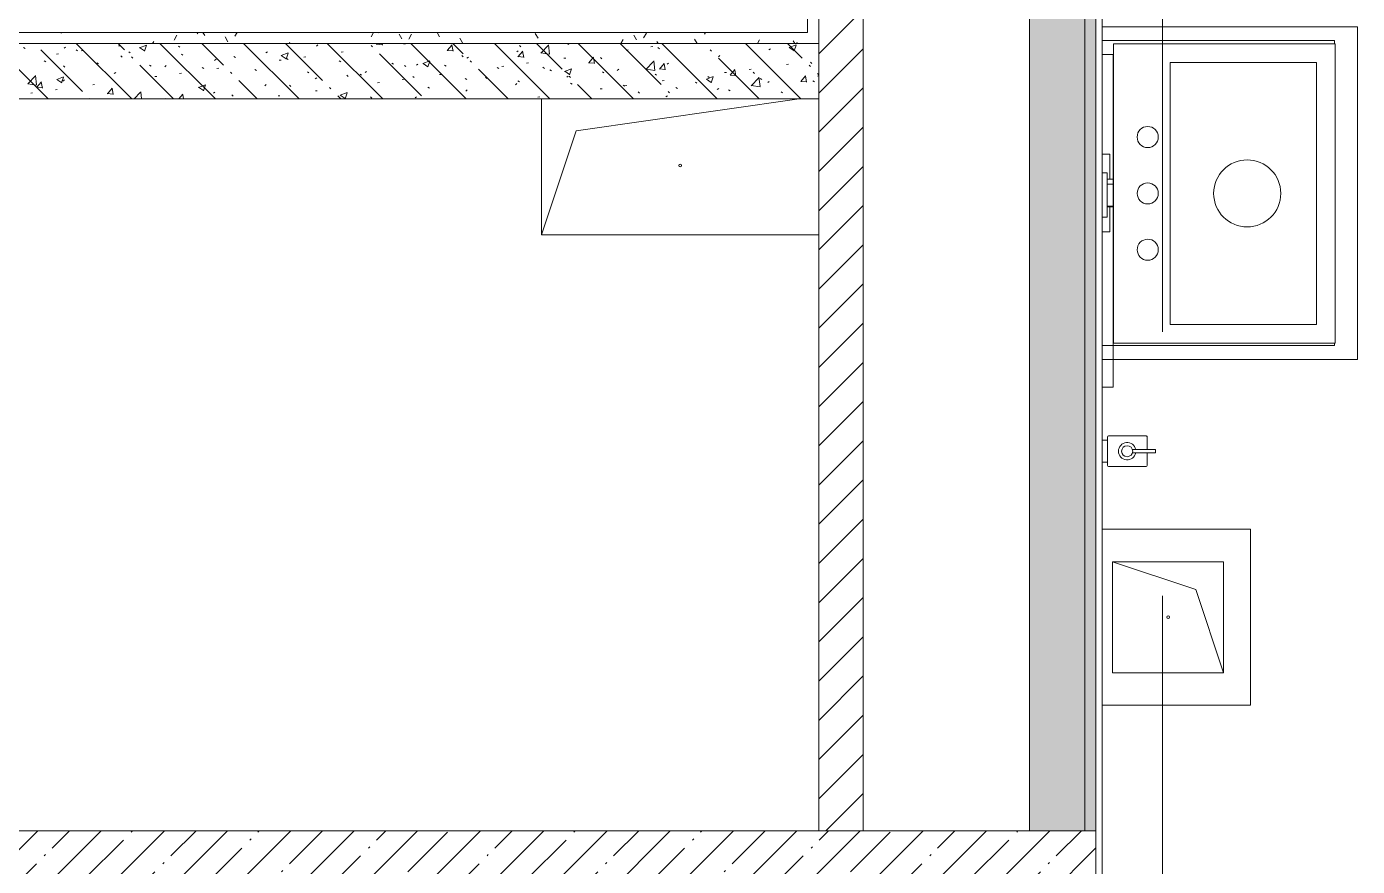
# Model space of a CAD drawing. Header units: millimetres. Extents: x 35147 to 231677, y -8553 to 29000.
# Drawn here: x 68512 to 70911, y 3916 to 5430 of the extents above; entities that cross this region are included whole.
import ezdxf

# ---------------------------------------------------------------- set-up
doc = ezdxf.new("R2010")
doc.units = ezdxf.units.MM
doc.linetypes.add('Осевая', pattern=[3175, 635, -476.25, 1587.5, -476.25])
for name, color, linetype, lineweight in [('A-DETL-GENF', 7, 'Continuous', 9), ('A-GENM', 7, 'Continuous', 9), ('A-WALL', 7, 'Continuous', 9), ('I-WALL', 7, 'Continuous', 9), ('P-SANR-FIXT', 7, 'Continuous', 9), ('P-SANR-FIXT-1', 7, 'Continuous', 13), ('Оси-2', 7, 'Осевая', 9)]:
    doc.layers.add(name, color=color, linetype=linetype, lineweight=lineweight)
for name, color, linetype, lineweight, true_color in [('A-WALL-1', 7, 'Continuous', 9, 0x3c3c3c), ('A-WALL-FNSH-1', 7, 'Continuous', 9, 0x3c3c3c), ('I-FURN-1', 7, 'Continuous', 9, 0xf0f0f0)]:
    doc.layers.add(name, color=color, linetype=linetype, lineweight=lineweight, true_color=true_color)
pattern_1 = [(135, (0, 0), (-75.43415, -75.43415), [106.68, -17.78, 3.556, -17.78]), (135, (0, 75.39), (-75.43415, -75.43415), []), (50, (0, 0), (127.52922, -11.15758), [13.335, -146.685]), (355, (0, 0), (-24.66966, 133.74002), [10.668, -117.348]), (100.451, (10.63, -0.93), (102.85973, 122.58178), [11.333, -124.663]), (46.184, (0, 35.56), (189.75516, -29.43036), [20.002, -220.027]), (96.636, (15.81, 33.1), (166.1822, 173.1996), [17, -186.995]), (351.184, (0, 35.56), (166.18393, 173.1976), [16.002, -176.022]), (21, (17.78, 26.67), (106.13027, -71.58603), [13.335, -146.685]), (326, (17.78, 26.67), (43.26188, 128.93175), [10.668, -117.348]), (71.451, (26.62, 20.7), (149.39198, 57.34505), [11.333, -124.663]), (37.5, (0, 0), (2.162228, 59.188357), [3.353, -112.573, 3.353, -115.773, -117.792]), (37.5, (0, 0), (2.162228, 59.188357), [-235.052, 3.353, -114.44]), (7.5, (0, 0), (46.77386, 70.12615), [3.353, -64.567, 3.353, -109.906, -44.894]), (7.5, (0, 0), (46.77386, 70.12615), [-181.178, 3.353, -41.542]), (327.5, (-39.65, 0), (94.91367, -4.010093), [3.353, -41.097, 3.353, -135.331, -184.023]), (327.5, (-39.65, 0), (94.91367, -4.010093), [-183.134, 3.353, -180.67]), (317.5, (-57.43, 0), (103.69057, 17.79882), [3.353, -54.432, 3.353, -88.748, -130.683]), (317.5, (-57.43, 0), (103.69057, 17.79882), [-149.885, 3.353, -127.33])]
pattern_2 = [(0, (0, 0), (121.92, 30.48), [10.058, -81.382, 10.058, -81.382, -487.68]), (0, (0, 0), (121.92, 30.48), [-182.88, 10.058, -172.822, 10.058, -81.382, -213.36]), (0, (0, 0), (121.92, 30.48), [-457.2, 10.058, -50.902, 10.058, -142.342]), (120, (45.72, 15.24), (-87.356454, 90.345817), [10.058, -81.382, 10.058, -81.382, -487.68]), (120, (45.72, 15.24), (-87.356454, 90.345817), [-182.88, 10.058, -172.822, 10.058, -81.382, -213.36]), (120, (45.72, 15.24), (-87.356454, 90.345817), [-457.2, 10.058, -50.902, 10.058, -142.342]), (240, (60.96, 76.2), (-34.563546, -120.825817), [10.058, -81.382, 10.058, -81.382, -487.68]), (240, (60.96, 76.2), (-34.563546, -120.825817), [-182.88, 10.058, -172.822, 10.058, -81.382, -213.36]), (240, (60.96, 76.2), (-34.563546, -120.825817), [-457.2, 10.058, -50.902, 10.058, -142.342])]

# ---------------------------------------------------------------- blocks, each defined once
blk = doc.blocks.new('GM_Отверстие прямоугольное _в плите_ - Отверстие-21604341-План размещения напольных электротехнических лючков и розеток 2 этажа в осях 12-23')
at = {"layer": 'A-GENM'}
for p, q in [((-100, -100), (-100, 100)), ((-100, 100), (100, 100)), ((100, 100), (-100, 100)), ((-100, 100), (-100, -100)), ((-50, 50), (100, 100)), ((100, 100), (100, -100)), ((100, -100), (100, 100)), ((-100, -100), (-50, 50)), ((100, -100), (-100, -100)), ((-100, -100), (100, -100))]:
    blk.add_line(p, q, dxfattribs=at)
for start, end in [(360, 180), (180, 360)]:
    blk.add_arc((0, 0), 2.5, start, end, dxfattribs=at)
blk = doc.blocks.new('GM_Отверстие прямоугольное _в плите_ - Отверстие-21608348-План размещения напольных электротехнических лючков и розеток 2 этажа в осях 12-23')
at = {"layer": 'A-GENM'}
for p, q in [((-250, -125), (-250, 120)), ((-250, 120), (-250, -125)), ((-187.5, 62.5), (215, 120)), ((-250, -125), (-187.5, 62.5)), ((250, -125), (-250, -125)), ((-250, -125), (250, -125))]:
    blk.add_line(p, q, dxfattribs=at)
for start, end in [(360, 180), (180, 360)]:
    blk.add_arc((0, 0), 2.5, start, end, dxfattribs=at)
blk = doc.blocks.new('SND_2D_Раковина - 550х450-V53-План размещения напольных электротехнических лючков и розеток 2 этажа в осях 12-23')
at = {"layer": 'P-SANR-FIXT'}
for p, q in [((-275, 148.6), (-275, 129)), ((-275, 129), (-275, 148.6)), ((-70, 135), (-70, 148.6)), ((70, 135), (70, 148.6)), ((275, -270), (275, 148.6)), ((275, 148.6), (275, -270)), ((-275, 129), (-275, -270)), ((-275, -270), (-275, 129)), ((-25, 135), (-70, 135)), ((-25, 139.7), (-25, 129)), ((25, 129), (25, 139.7)), ((25.4, 135), (70, 135)), ((-275, -270), (-270.5, -270)), ((-270.5, -270), (-275, -270)), ((269.5, -270), (275, -270)), ((275, -270), (269.5, -270))]:
    blk.add_line(p, q, dxfattribs=at)
blk = doc.blocks.new('зеркало круглое600д - 1_22д зеркало круглое d600-30456177-План размещения напольных электротехнических лючков и розеток 2 этажа в осях 12-23')
at = {"layer": 'I-FURN-1'}
for p, q in [((-300, 0), (300, 0)), ((-282.7, 0), (-300, 0)), ((300, 0), (282.7, 0)), ((-300, 0), (-300, -20)), ((-300, -20), (300, -20)), ((300, -20), (-300, -20)), ((300, -20), (300, 0))]:
    blk.add_line(p, q, dxfattribs=at)
blk = doc.blocks.new('сифон - Для раковины-30610345-План размещения напольных электротехнических лючков и розеток 2 этажа в осях 12-23')
at = {"layer": 'P-SANR-FIXT'}
for p, q in [((200, 40), (191.1, 40)), ((191.1, 20), (191.1, 40)), ((200, 40), (200, 38.6)), ((200, 38.6), (200, 34.6)), ((200, 34.6), (200, 20)), ((191.1, 10.4), (191.1, 19.2)), ((191.1, -10.4), (191.1, 10.4)), ((200, 20), (200, 10.4)), ((200, 10.4), (200, 0)), ((200, 0), (200, -20)), ((191.1, -20), (191.1, -10.4)), ((191.1, -40), (191.1, -20)), ((200, -20), (200, -34.6)), ((191.1, -40), (200, -40)), ((200, -34.6), (200, -40))]:
    blk.add_line(p, q, dxfattribs=at)
at = {"layer": 'P-SANR-FIXT-1'}
for p, q in [((191.1, 20), (180.4, 20)), ((180.4, -20), (191.1, -20))]:
    blk.add_line(p, q, dxfattribs=at)
blk = doc.blocks.new('TOY_Диспансер мыло - Дозатор Elegance new 11654 019001 хром-30615784-План размещения напольных электротехнических лючков и розеток 2 этажа в осях 12-23')
at = {"layer": 'A-GENM'}
for p, q in [((97.5, -84.7), (97.5, -17)), ((99.5, -15), (105, -15)), ((105, -15), (105, -5.5)), ((145, -15), (105, -15)), ((145, -5.5), (145, -15)), ((145, -15), (150.5, -15)), ((152.5, -17), (152.5, -84.7)), ((122.2, -87.7), (122.2, -60.3)), ((127.9, -60.3), (127.9, -87.7)), ((122.2, -86.7), (99.5, -86.7)), ((122.2, -86.7), (102.9, -86.7)), ((122.2, -101.6), (122.2, -86.7)), ((146.9, -86.7), (127.9, -86.7)), ((127.9, -86.7), (127.9, -101.6)), ((150.5, -86.7), (127.9, -86.7)), ((127.9, -101.6), (122.2, -101.6))]:
    blk.add_line(p, q, dxfattribs=at)
blk.add_circle((125, -50.7), 10, dxfattribs=at)
for centre, radius, start, end in [((99.5, -17), 2, 90, 180), ((150.5, -17), 2, 0, 90), ((125, -50.7), 15.7, 280.635, 259.5647), ((99.5, -84.7), 2, 180, 270), ((150.5, -84.7), 2, 270, 0)]:
    blk.add_arc(centre, radius, start, end, dxfattribs=at)
blk = doc.blocks.new('Plumbing_Drainage_hansgrohe_56248XXX-RainDrain-Point-Complete-set-po - 800 Stainless Steel Optic-V164-План размещения напольных электротехнических лючков и розеток 2 этажа в осях 12-23')
at = {"layer": 'A-DETL-GENF'}
for p, q in [((158.5, 158.5), (-109.4, 158.5)), ((158.5, -158.5), (158.5, 158.5)), ((-109.4, -158.5), (158.5, -158.5))]:
    blk.add_line(p, q, dxfattribs=at)
blk = doc.blocks.new('Мебель_универсальная - 1_250-V166-План размещения напольных электротехнических лючков и розеток 2 этажа в осях 12-23')
at = {"layer": 'I-FURN-1'}
for p, q in [((300, 230), (-300, 230)), ((-300, 230), (-300, -230)), ((-300, -230), (-300, 230)), ((-300, 230), (300, 230)), ((300, -210.4), (300, 230)), ((300, 230), (300, -210.4)), ((300, -230), (300, -210.8)), ((300, -210.8), (300, -230)), ((-300, -230), (-249.8, -230)), ((-249.8, -230), (-300, -230)), ((-249.8, -230), (-244.2, -230)), ((-244.2, -230), (-249.8, -230)), ((-243.8, -230), (-227.1, -230)), ((-227.1, -230), (-243.8, -230)), ((-226.6, -230), (-199.4, -230)), ((-199.4, -230), (-226.6, -230)), ((-198.6, -230), (-162.1, -230)), ((-162.1, -230), (-198.6, -230)), ((-161.2, -230), (-116.6, -230)), ((-116.6, -230), (-161.2, -230)), ((-115.6, -230), (-64.7, -230)), ((-64.7, -230), (-115.6, -230)), ((-63.6, -230), (48.9, -230)), ((-36.4, -230), (-63.6, -230)), ((48.9, -230), (43.6, -230)), ((51.2, -230), (162.7, -230)), ((162.7, -230), (51.2, -230)), ((164.9, -230), (215.7, -230)), ((215.7, -230), (164.9, -230)), ((216.7, -230), (261.3, -230)), ((261.3, -230), (216.7, -230)), ((262.2, -230), (298.8, -230)), ((298.8, -230), (262.2, -230))]:
    blk.add_line(p, q, dxfattribs=at)
blk = doc.blocks.new('Мойка кухонная - Раковина Roca Victoria-N Unik 600х460 мм-V82-План размещения напольных электротехнических лючков и розеток 2 этажа в осях 12-23')
at = {"layer": 'P-SANR-FIXT'}
for p, q in [((270, 0), (-270, 0)), ((-270, 0), (-270, -400)), ((270, -400), (270, 0)), ((236.1, -102.3), (-236.6, -102.3)), ((-236.6, -102.3), (-236.6, -366.4)), ((236.1, -366.4), (236.1, -102.3)), ((-236.6, -366.4), (236.1, -366.4)), ((-270, -400), (270, -400))]:
    blk.add_line(p, q, dxfattribs=at)
for centre, radius, start, end in [((-101.6, -61.9), 19, 90, 180), ((-101.6, -61.9), 19, 360, 90), ((0, -61.9), 19, 360, 180), ((101.6, -61.9), 19.1, 360, 180), ((-101.6, -61.9), 19, 180, 270), ((-101.6, -61.9), 19.1, 270, 360), ((0, -61.9), 19, 180, 360), ((101.6, -61.9), 19.1, 180, 360), ((0, -241.3), 60.5, 360, 180), ((0, -241.3), 60.5, 180, 360)]:
    blk.add_arc(centre, radius, start, end, dxfattribs=at)

msp = doc.modelspace()

# ---------------------------------------------------------------- hatches: boundary and pattern name
at = {"layer": 'I-WALL'}
h = msp.add_hatch(dxfattribs=at)
h.set_pattern_fill('FP_58', color=256, style=0, pattern_type=2)
h.set_pattern_definition(pattern_2)
h.paths.add_polyline_path([(69920, 5420), (69940, 5420), (69940, 7680), (69920, 7680), (69920, 5431)])
h = msp.add_hatch(dxfattribs=at)
h.set_pattern_fill('FP_22', color=256, style=0, pattern_type=2)
h.set_pattern_definition([(45, (0, 0), (-35.35534, 35.35534), [])])
h.paths.add_polyline_path([(70020, 3980), (70020, 7680), (69940, 7680), (69940, 3980)])
h = msp.add_hatch(dxfattribs=at)
h.set_pattern_fill('FP_27', color=256, style=0, pattern_type=2)
h.set_pattern_definition(pattern_1)
h.paths.add_polyline_path([(70320, 3980), (70420, 3980), (70420, 7680), (70320, 7680), (70320, 4098.8)])
h = msp.add_hatch(dxfattribs=at)
h.set_pattern_fill('FP_58', color=256, style=0, pattern_type=2)
h.set_pattern_definition(pattern_2)
h.paths.add_polyline_path([(70420, 3980), (70440, 3980), (70440, 7660), (70420, 7660), (70420, 4098.8)])
h = msp.add_hatch(dxfattribs=at)
h.set_pattern_fill('FP_27', color=256, style=0, pattern_type=2)
h.set_pattern_definition(pattern_1)
h.paths.add_polyline_path([(69940, 5300), (69940, 5400), (67560, 5400), (67560, 5300), (68846.5, 5300)])
h = msp.add_hatch(dxfattribs=at)
h.set_pattern_fill('FP_58', color=256, style=0, pattern_type=2)
h.set_pattern_definition(pattern_2)
h.paths.add_polyline_path([(69940, 5400), (69940, 5420), (67580, 5420), (67580, 5400), (68846.5, 5400)])
h = msp.add_hatch(dxfattribs=at)
h.set_pattern_fill('FP_17', color=256, style=0, pattern_type=2)
h.set_pattern_definition([(45, (0, 0), (-57.02463, 57.02463), []), (45, (57.025, 0), (-57.02463, 57.02463), [100.806, -20.161, 3.353, -16.808])])
h.paths.add_polyline_path([(70440, 3760), (70440, 3980), (67080, 3980), (67080, 3760), (70302.2, 3760)])

# ---------------------------------------------------------------- linework, layer by layer
at = {"layer": 'A-WALL'}
for p, q in [((69940, 5400), (69940, 7680)), ((70420, 7680), (70420, 3980)), ((69920, 5420), (69920, 7660))]:
    msp.add_line(p, q, dxfattribs=at)
at = {"layer": 'A-WALL-1'}
for p, q in [((70020, 3980), (70020, 7680)), ((70320, 7680), (70320, 3980)), ((67560, 5400), (69940, 5400)), ((69940, 5400), (69940, 3980)), ((68140, 5300), (69940, 5300)), ((70440, 3980), (67080, 3980))]:
    msp.add_line(p, q, dxfattribs=at)
at = {"layer": 'A-WALL-FNSH-1'}
for p, q in [((70440, 7649), (70440, 3760)), ((70451, 3760), (70451, 7649)), ((67591, 5420), (69920, 5420))]:
    msp.add_line(p, q, dxfattribs=at)
at = {"layer": 'Оси-2'}
msp.add_line((70560, 593.7), (70560, 24898.1), dxfattribs=at)

# ---------------------------------------------------------------- block references
at = {"layer": 'A-GENM'}
msp.add_blockref('GM_Отверстие прямоугольное _в плите_ - Отверстие-21608348-План размещения напольных электротехнических лючков и розеток 2 этажа в осях 12-23', (69690, 5180), dxfattribs=at)
at = {"layer": 'A-GENM', "rotation": 270}
msp.add_blockref('GM_Отверстие прямоугольное _в плите_ - Отверстие-21604341-План размещения напольных электротехнических лючков и розеток 2 этажа в осях 12-23', (70570, 4365), dxfattribs=at)
at = {"layer": 'I-FURN-1'}
for name, p, rotation in [('Мебель_универсальная - 1_250-V166-План размещения напольных электротехнических лючков и розеток 2 этажа в осях 12-23', (70681.4, 5130.1), 270.0000000000001), ('зеркало круглое600д - 1_22д зеркало круглое d600-30456177-План размещения напольных электротехнических лючков и розеток 2 этажа в осях 12-23', (70451, 5080), 89.99999999999993)]:
    msp.add_blockref(name, p, dxfattribs=dict(at, rotation=rotation))
at = {"layer": 'P-SANR-FIXT'}
for name, p, rotation in [('SND_2D_Раковина - 550х450-V53-План размещения напольных электротехнических лючков и розеток 2 этажа в осях 12-23', (70600, 5130), 89.99999999999982), ('Мойка кухонная - Раковина Roca Victoria-N Unik 600х460 мм-V82-План размещения напольных электротехнических лючков и розеток 2 этажа в осях 12-23', (70471.4, 5129.5), 89.99999999999952), ('сифон - Для раковины-30610345-План размещения напольных электротехнических лючков и розеток 2 этажа в осях 12-23', (70651.4, 5126.4), 180), ('TOY_Диспансер мыло - Дозатор Elegance new 11654 019001 хром-30615784-План размещения напольных электротехнических лючков и розеток 2 этажа в осях 12-23', (70445.5, 4539.5), 89.99999999999987)]:
    msp.add_blockref(name, p, dxfattribs=dict(at, rotation=rotation))
msp.add_blockref('Plumbing_Drainage_hansgrohe_56248XXX-RainDrain-Point-Complete-set-po - 800 Stainless Steel Optic-V164-План размещения напольных электротехнических лючков и розеток 2 этажа в осях 12-23', (70560.4, 4365.1), dxfattribs=at)

doc.saveas('drawing.dxf')
